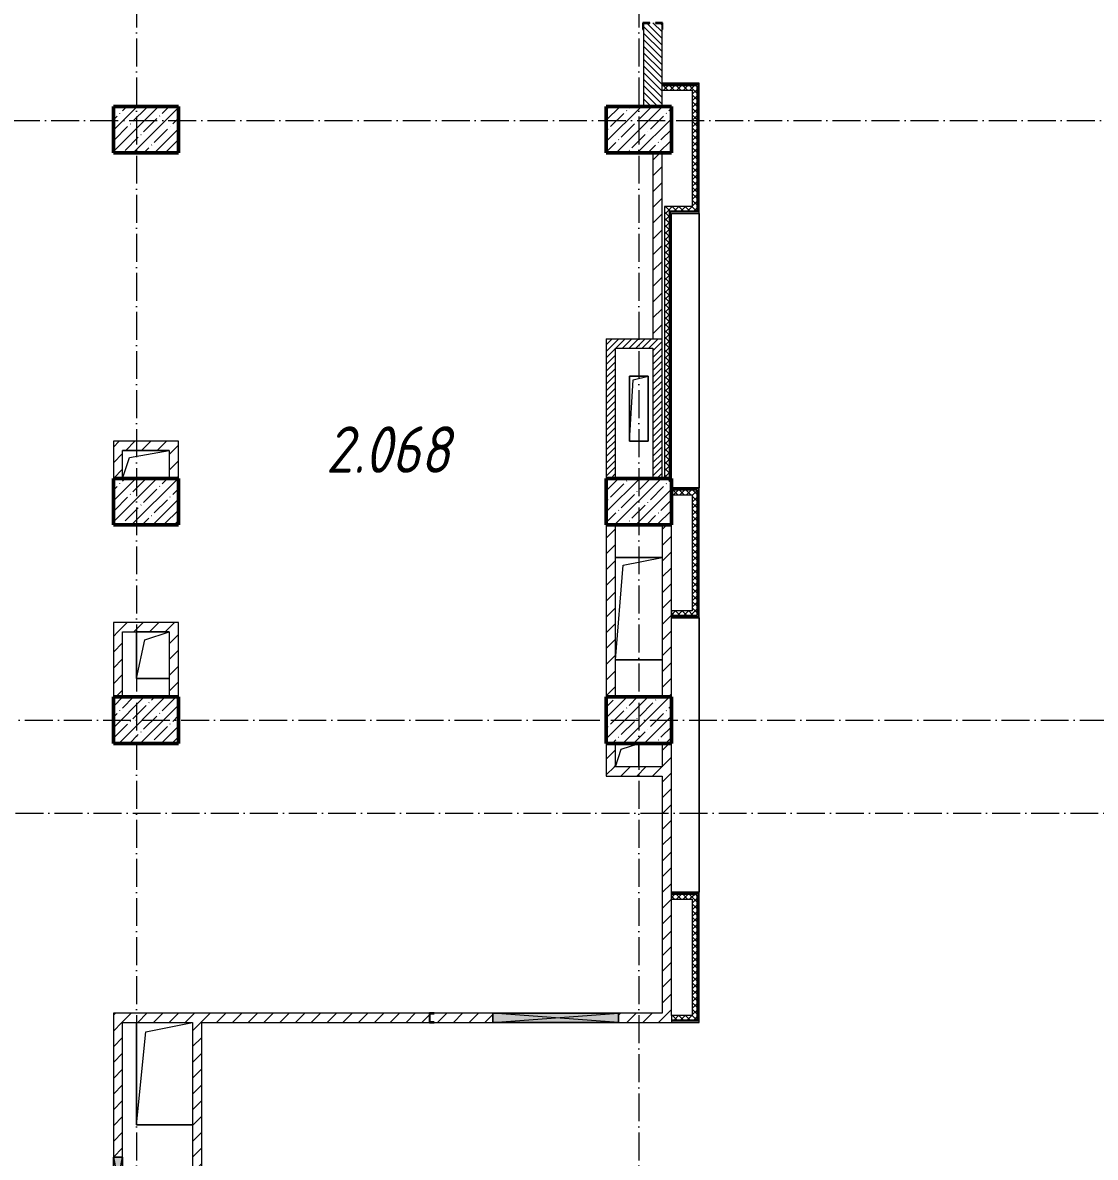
# Model space of a CAD drawing. Header units: millimetres. Extents: x -213536 to 1564669, y -45299 to 942238.
# Drawn here: x 60933 to 72467, y 529897 to 542097 of the extents above; entities that cross this region are included whole.
import ezdxf

# ---------------------------------------------------------------- set-up
doc = ezdxf.new("R2010")
doc.units = ezdxf.units.MM
doc.linetypes.add('50_200_ШТРИХ_1Т_ш5_п1_п1_', pattern=[700, 500, -100, 0, -100])
for name, color, linetype, lineweight in [('3.1) ЖБ окна 1.2 м', 102, 'Continuous', 30), ('A-DETL-GENF-OTLN', 7, 'Continuous', 9), ('A-FLOR-____-OTLN', 7, 'Continuous', 9), ('A-GENM-____-MCUT', 7, 'Continuous', 25), ('A-GENM-____-OTLN', 7, 'Continuous', 9), ('A-GENM-____-OTLN-1', 7, 'Continuous', 25), ('A-GLAZ-____-OTLN', 7, 'Continuous', 9), ('A-WALL-____-MCUT', 7, 'Continuous', 13), ('A-WALL-____-MCUT-1', 7, 'Continuous', 9), ('A-WALL-____-PATT-1', 7, 'Continuous', 9), ('A-WALL-FNSH-MCUT-1', 7, 'Continuous', 9), ('I-WALL-____-OTLN', 7, 'Continuous', 9), ('S-COLS-____-MCUT', 7, 'Continuous', 50), ('S-COLS-____-OTLN', 7, 'Continuous', 9), ('S-GRID-____-OTLN-1', 7, '50_200_ШТРИХ_1Т_ш5_п1_п1_', 9), ('Марки помещений', 7, 'Continuous', 9)]:
    doc.layers.add(name, color=color, linetype=linetype, lineweight=lineweight)
doc.layers.add('A-WALL-____-PATT-3', color=9, linetype='Continuous', lineweight=9, true_color=0x808080)
doc.styles.add('ISOCPEUR_I_2', font='isocpeui.ttf', dxfattribs={"width": 0.85, "height": 2.3})
pattern_1 = [(45, (-15591.66, 459015.94), (-84.85281, 84.85281), [])]
pattern_2 = [(45, (-15591.663, 459015.94), (-35.35534, 35.35534), [])]
pattern_3 = [(45, (-15591.663, 459015.94), (-35.35534, 35.35534), []), (135, (-15591.663, 459015.94), (-35.35534, -35.35534), [])]

# ---------------------------------------------------------------- blocks, each defined once
blk = doc.blocks.new('BSC_Колонна _Прямоугольная - 500х700-V135-АР1_План отверстий 2 этажа в осях 1-64_Ю-ЯЯ')
at = {"layer": 'S-COLS-____-OTLN'}
h = blk.add_hatch(dxfattribs=at)
h.set_pattern_fill('FP_148', color=256, style=0, pattern_type=2)
h.set_pattern_definition([(315, (-75581.04, 77850), (114.04925, 114.04925), []), (315, (-75581.04, 77735.95), (114.04925, 114.04925), [201.613, -40.323, 3.353, -36.97])])
h.paths.add_polyline_path([(-250, 350), (-250, -350), (250, -350), (250, 350)], flags=0)
at = {"layer": 'S-COLS-____-MCUT'}
for p, q in [((250, 350), (-250, 350)), ((-250, 350), (-250, -350)), ((250, -350), (250, 350)), ((-250, -350), (250, -350))]:
    blk.add_line(p, q, dxfattribs=at)
blk = doc.blocks.new('BSC_Колонна _Прямоугольная - 500х700-V136-АР1_План отверстий 2 этажа в осях 1-64_Ю-ЯЯ')
at = {"layer": 'S-COLS-____-OTLN'}
h = blk.add_hatch(dxfattribs=at)
h.set_pattern_fill('FP_149', color=256, style=0, pattern_type=2)
h.set_pattern_definition([(315, (-75581.04, 83150), (114.04925, 114.04925), []), (315, (-75581.04, 83035.95), (114.04925, 114.04925), [201.613, -40.323, 3.353, -36.97])])
h.paths.add_polyline_path([(-250, 350), (-250, -350), (250, -350), (250, 350)], flags=0)
at = {"layer": 'S-COLS-____-MCUT'}
for p, q in [((250, 350), (-250, 350)), ((-250, 350), (-250, -350)), ((250, -350), (250, 350)), ((-250, -350), (250, -350))]:
    blk.add_line(p, q, dxfattribs=at)
blk = doc.blocks.new('BSC_Колонна _Прямоугольная - 500х700-V138-АР1_План отверстий 2 этажа в осях 1-64_Ю-ЯЯ')
at = {"layer": 'S-COLS-____-OTLN'}
h = blk.add_hatch(dxfattribs=at)
h.set_pattern_fill('FP_151', color=256, style=0, pattern_type=2)
h.set_pattern_definition([(315, (-77931.04, 77850), (114.04925, 114.04925), []), (315, (-77931.04, 77735.95), (114.04925, 114.04925), [201.613, -40.323, 3.353, -36.97])])
h.paths.add_polyline_path([(-250, 350), (-250, -350), (250, -350), (250, 350)], flags=0)
at = {"layer": 'S-COLS-____-MCUT'}
for p, q in [((250, 350), (-250, 350)), ((-250, 350), (-250, -350)), ((250, -350), (250, 350)), ((-250, -350), (250, -350))]:
    blk.add_line(p, q, dxfattribs=at)
blk = doc.blocks.new('BSC_Колонна _Прямоугольная - 500х700-V139-АР1_План отверстий 2 этажа в осях 1-64_Ю-ЯЯ')
at = {"layer": 'S-COLS-____-OTLN'}
h = blk.add_hatch(dxfattribs=at)
h.set_pattern_fill('FP_152', color=256, style=0, pattern_type=2)
h.set_pattern_definition([(315, (-77931.04, 83150), (114.04925, 114.04925), []), (315, (-77931.04, 83035.95), (114.04925, 114.04925), [201.613, -40.323, 3.353, -36.97])])
h.paths.add_polyline_path([(-250, 350), (-250, -350), (250, -350), (250, 350)], flags=0)
at = {"layer": 'S-COLS-____-MCUT'}
for p, q in [((250, 350), (-250, 350)), ((-250, 350), (-250, -350)), ((250, -350), (250, 350)), ((-250, -350), (250, -350))]:
    blk.add_line(p, q, dxfattribs=at)
blk = doc.blocks.new('BSC_Колонна _Прямоугольная - 500х700-V141-АР1_План отверстий 2 этажа в осях 1-64_Ю-ЯЯ')
at = {"layer": 'S-COLS-____-OTLN'}
h = blk.add_hatch(dxfattribs=at)
h.set_pattern_fill('FP_154', color=256, style=0, pattern_type=2)
h.set_pattern_definition([(315, (-81931.04, 77850), (114.04925, 114.04925), []), (315, (-81931.04, 77735.95), (114.04925, 114.04925), [201.613, -40.323, 3.353, -36.97])])
h.paths.add_polyline_path([(-250, 350), (-250, -350), (250, -350), (250, 350)], flags=0)
at = {"layer": 'S-COLS-____-MCUT'}
for p, q in [((250, 350), (-250, 350)), ((-250, 350), (-250, -350)), ((250, -350), (250, 350)), ((-250, -350), (250, -350))]:
    blk.add_line(p, q, dxfattribs=at)
blk = doc.blocks.new('BSC_Колонна _Прямоугольная - 500х700-V142-АР1_План отверстий 2 этажа в осях 1-64_Ю-ЯЯ')
at = {"layer": 'S-COLS-____-OTLN'}
h = blk.add_hatch(dxfattribs=at)
h.set_pattern_fill('FP_155', color=256, style=0, pattern_type=2)
h.set_pattern_definition([(315, (-81931.04, 83150), (114.04925, 114.04925), []), (315, (-81931.04, 83035.95), (114.04925, 114.04925), [201.613, -40.323, 3.353, -36.97])])
h.paths.add_polyline_path([(-250, 350), (-250, -350), (250, -350), (250, 350)], flags=0)
at = {"layer": 'S-COLS-____-MCUT'}
for p, q in [((250, 350), (-250, 350)), ((-250, 350), (-250, -350)), ((250, -350), (250, 350)), ((-250, -350), (250, -350))]:
    blk.add_line(p, q, dxfattribs=at)
blk = doc.blocks.new('154_Фахверк_СКБ_Швеллер - Тип_100_3960-28318856-АР1_План отверстий 2 этажа в осях 1-64_Ю-ЯЯ')
at = {"layer": 'A-GENM-____-MCUT'}
for p, q in [((175, 50), (125, 50)), ((125, 50), (125, -50)), ((128, 47), (175, 47)), ((128, -47), (128, 47)), ((175, 47), (175, 50)), ((125, -50), (175, -50)), ((175, -47), (128, -47)), ((175, -50), (175, -47))]:
    blk.add_line(p, q, dxfattribs=at)
blk = doc.blocks.new('154_Стойка_СКБ_Уголок - СМ-2480_200-28346303-АР1_План отверстий 2 этажа в осях 1-64_Ю-ЯЯ')
at = {"layer": 'A-GENM-____-MCUT'}
for p, q in [((125, 156), (125, 81)), ((200, 156), (125, 156)), ((131, 81), (131, 150)), ((131, 150), (200, 150)), ((200, 150), (200, 156)), ((125, 81), (131, 81)), ((131, 19), (125, 19)), ((125, 19), (125, -56)), ((131, -50), (131, 19)), ((125, -56), (200, -56)), ((200, -50), (131, -50)), ((200, -56), (200, -50))]:
    blk.add_line(p, q, dxfattribs=at)
blk = doc.blocks.new('AR_Отверстие прямоугольное _в плите_ - AR_Отверстие прямоугольное _в плите_-30459388-АР1_План отверстий 2 этажа в осях 1-64_Ю-ЯЯ')
at = {"layer": 'A-GENM-____-OTLN'}
for p, q in [((100, 350), (-100, 350)), ((-100, 350), (-100, -350)), ((-100, -350), (-60, 310)), ((-60, 310), (100, 350)), ((100, -350), (100, 350)), ((-100, -350), (100, -350))]:
    blk.add_line(p, q, dxfattribs=at)
blk = doc.blocks.new('AR_Отверстие прямоугольное _в плите_ - AR_Отверстие прямоугольное _в плите_-30552540-АР1_План отверстий 2 этажа в осях 1-64_Ю-ЯЯ')
at = {"layer": 'A-GENM-____-OTLN'}
for p, q in [((175, 250), (-175, 250)), ((-175, 250), (-175, -250)), ((-87, 163), (175, 250)), ((-175, -250), (-87, 163)), ((-175, -250), (175, -250))]:
    blk.add_line(p, q, dxfattribs=at)
blk = doc.blocks.new('AR_Отверстие прямоугольное _в плите_ - AR_Отверстие прямоугольное _в плите_-V181-АР1_План отверстий 2 этажа в осях 1-64_Ю-ЯЯ')
at = {"layer": 'A-GENM-____-OTLN'}
for p, q in [((-300, 550), (-300, -550)), ((-200, 450), (300, 550)), ((-300, -550), (-200, 450)), ((-300, -550), (300, -550))]:
    blk.add_line(p, q, dxfattribs=at)
blk = doc.blocks.new('AR_Отверстие прямоугольное _в плите_ - AR_Отверстие прямоугольное _в плите_-V182-АР1_План отверстий 2 этажа в осях 1-64_Ю-ЯЯ')
at = {"layer": 'A-GENM-____-OTLN'}
for p, q in [((-63, 63), (125, 125)), ((125, -125), (125, 125)), ((-125, -125), (-63, 63))]:
    blk.add_line(p, q, dxfattribs=at)
blk = doc.blocks.new('AR_Отверстие прямоугольное _в плите_ - AR_Отверстие прямоугольное _в плите_-30459267-АР1_План отверстий 2 этажа в осях 1-64_Ю-ЯЯ')
at = {"layer": 'A-GENM-____-OTLN'}
for p, q in [((250, 150), (-250, 150)), ((-175, 75), (250, 150)), ((-250, -150), (-175, 75))]:
    blk.add_line(p, q, dxfattribs=at)
blk = doc.blocks.new('AR_Отверстие прямоугольное _в плите_ - AR_Отверстие прямоугольное _в плите_-30552711-АР1_План отверстий 2 этажа в осях 1-64_Ю-ЯЯ')
at = {"layer": 'A-GENM-____-OTLN'}
for p, q in [((250, 550), (-250, 550)), ((-167, 467), (250, 550)), ((-250, -550), (-167, 467)), ((-250, -550), (250, -550))]:
    blk.add_line(p, q, dxfattribs=at)
blk = doc.blocks.new('AR_Отверстие прямоугольное _в стене__БезПР - AR_Отверстие прямоугольное _в стене__БезПР-36789012-АР1_План отверстий 2 этажа в осях 1-64_Ю-ЯЯ')
at = {"layer": 'A-GLAZ-____-OTLN'}
blk.add_hatch(color=256, dxfattribs=at).paths.add_polyline_path([(675, 50), (-675, 50), (-675, -50), (675, -50)], flags=0)
at = {"layer": 'A-DETL-GENF-OTLN'}
for p, q in [((-675, -50), (-675, 50)), ((-675, 50), (675, 50)), ((675, 50), (-675, -50)), ((-675, 50), (675, -50)), ((675, 50), (-675, 50)), ((-675, 50), (-675, -50)), ((675, 50), (675, -50)), ((675, -50), (675, 50)), ((675, -50), (-675, -50)), ((-675, -50), (675, -50))]:
    blk.add_line(p, q, dxfattribs=at)
at = {"layer": 'A-GLAZ-____-OTLN'}
blk.add_line((675, 50), (-675, 50), dxfattribs=at)
blk = doc.blocks.new('AR_Отверстие прямоугольное _в стене__БезПР - AR_Отверстие прямоугольное _в стене__БезПР-36427725-АР1_План отверстий 2 этажа в осях 1-64_Ю-ЯЯ')
at = {"layer": 'A-GLAZ-____-OTLN'}
blk.add_hatch(color=256, dxfattribs=at).paths.add_polyline_path([(-250, 50), (-250, -50), (250, -50), (250, 50)], flags=0)
at = {"layer": 'A-DETL-GENF-OTLN'}
for p, q in [((-250, -50), (-250, 50)), ((-250, 50), (250, 50)), ((250, 50), (-250, -50)), ((-250, 50), (250, -50)), ((250, 50), (-250, 50)), ((-250, 50), (-250, -50)), ((250, 50), (250, -50)), ((250, -50), (250, 50)), ((250, -50), (-250, -50)), ((-250, -50), (250, -50))]:
    blk.add_line(p, q, dxfattribs=at)
at = {"layer": 'A-GLAZ-____-OTLN'}
blk.add_line((250, 50), (-250, 50), dxfattribs=at)
blk = doc.blocks.new('2этаж')
at = {"layer": 'S-GRID-____-OTLN-1', "color": 251, "ltscale": 0.6, "true_color": 0x636466}
for p, q in [((62158.3, 549908.8), (62158.3, 498997)), ((67558.3, 549908.8), (67558.3, 498997)), ((-20260.4, 541047), (88482.7, 541047)), ((33650.4, 534597), (88482.7, 534597)), ((18845.8, 533597), (88482.7, 533597))]:
    blk.add_line(p, q, dxfattribs=at)

msp = doc.modelspace()

# ---------------------------------------------------------------- hatches: boundary and pattern name
at = {"layer": 'A-WALL-____-PATT-1'}
h = msp.add_hatch(dxfattribs=at)
h.set_pattern_fill('FP_6', color=256, style=0, pattern_type=2)
h.set_pattern_definition([(135, (-15591.663, 459015.94), (-35.35534, -35.35534), [])])
h.paths.add_polyline_path([(67608.3, 541197), (67808.3, 541197), (67808.3, 542091), (67739.3, 542091), (67739.3, 542097), (67677.3, 542097), (67677.3, 542091), (67608.3, 542091), (67608.3, 541891)], flags=0)
h.paths.add_polyline_path([(67677.3, 543797), (67739.3, 543797), (67739.3, 543803), (67808.3, 543803), (67808.3, 544197), (67608.3, 544197), (67608.3, 543803), (67677.3, 543803)], flags=0)
h = msp.add_hatch(dxfattribs=at)
h.set_pattern_fill('FP_4', color=256, style=0, pattern_type=2)
h.set_pattern_definition(pattern_1)
h.paths.add_polyline_path([(67808.3, 538697), (67808.3, 540697), (67708.3, 540697), (67708.3, 538697)], flags=0)
h = msp.add_hatch(dxfattribs=at)
h.set_pattern_fill('FP_5', color=256, style=0, pattern_type=2)
h.set_pattern_definition(pattern_2)
h.paths.add_polyline_path([(67708.3, 538597), (67808.3, 538597), (67808.3, 538697), (67208.3, 538697), (67208.3, 538597), (67465.7, 538597)], flags=0)
h = msp.add_hatch(dxfattribs=at)
h.set_pattern_fill('FP_5', color=256, style=0, pattern_type=2)
h.set_pattern_definition(pattern_2)
h.paths.add_polyline_path([(67308.3, 537197), (67308.3, 538597), (67208.3, 538597), (67208.3, 537197)], flags=0)
h = msp.add_hatch(dxfattribs=at)
h.set_pattern_fill('FP_5', color=256, style=0, pattern_type=2)
h.set_pattern_definition(pattern_2)
h.paths.add_polyline_path([(67808.3, 537197), (67808.3, 538597), (67708.3, 538597), (67708.3, 537197)], flags=0)
h = msp.add_hatch(dxfattribs=at)
h.set_pattern_fill('FP_4', color=256, style=0, pattern_type=2)
h.set_pattern_definition(pattern_1)
h.paths.add_polyline_path([(62508.3, 537497), (62508.3, 537597), (61908.3, 537597), (61908.3, 537497), (62163.2, 537497)], flags=0)
h = msp.add_hatch(dxfattribs=at)
h.set_pattern_fill('FP_4', color=256, style=0, pattern_type=2)
h.set_pattern_definition(pattern_1)
h.paths.add_polyline_path([(62608.2, 537197), (62608.3, 537197), (62608.3, 537597), (62508.3, 537597), (62508.3, 537197)], flags=0)
h = msp.add_hatch(dxfattribs=at)
h.set_pattern_fill('FP_4', color=256, style=0, pattern_type=2)
h.set_pattern_definition(pattern_1)
h.paths.add_polyline_path([(62008.3, 537197), (62008.3, 537497), (61908.3, 537497), (61908.3, 537197)], flags=0)
h = msp.add_hatch(dxfattribs=at)
h.set_pattern_fill('FP_4', color=256, style=0, pattern_type=2)
h.set_pattern_definition(pattern_1)
h.paths.add_polyline_path([(67308.3, 534847), (67308.3, 536697), (67208.3, 536697), (67208.3, 534847)], flags=0)
h = msp.add_hatch(dxfattribs=at)
h.set_pattern_fill('FP_4', color=256, style=0, pattern_type=2)
h.set_pattern_definition(pattern_1)
h.paths.add_polyline_path([(67908.3, 534847), (67908.3, 536697), (67808.3, 536697), (67808.3, 534847)], flags=0)
h = msp.add_hatch(dxfattribs=at)
h.set_pattern_fill('FP_4', color=256, style=0, pattern_type=2)
h.set_pattern_definition(pattern_1)
h.paths.add_polyline_path([(62508.3, 535547), (62508.3, 535647), (61908.3, 535647), (61908.3, 535547), (62163.2, 535547)], flags=0)
h = msp.add_hatch(dxfattribs=at)
h.set_pattern_fill('FP_4', color=256, style=0, pattern_type=2)
h.set_pattern_definition(pattern_1)
h.paths.add_polyline_path([(62608.3, 534847), (62608.3, 534847), (62608.3, 535647), (62508.3, 535647), (62508.3, 534847)], flags=0)
h = msp.add_hatch(dxfattribs=at)
h.set_pattern_fill('FP_4', color=256, style=0, pattern_type=2)
h.set_pattern_definition(pattern_1)
h.paths.add_polyline_path([(62008.3, 534847), (62008.3, 535547), (61908.3, 535547), (61908.3, 534847)], flags=0)
h = msp.add_hatch(dxfattribs=at)
h.set_pattern_fill('FP_4', color=256, style=0, pattern_type=2)
h.set_pattern_definition(pattern_1)
h.paths.add_polyline_path([(67308.3, 534097), (67308.3, 534347), (67208.3, 534347), (67208.3, 534097)], flags=0)
h = msp.add_hatch(dxfattribs=at)
h.set_pattern_fill('FP_4', color=256, style=0, pattern_type=2)
h.set_pattern_definition(pattern_1)
h.paths.add_polyline_path([(67808.3, 531347), (67908.3, 531347), (67908.3, 534347), (67808.3, 534347), (67808.3, 531447)], flags=0)
h = msp.add_hatch(dxfattribs=at)
h.set_pattern_fill('FP_4', color=256, style=0, pattern_type=2)
h.set_pattern_definition(pattern_1)
h.paths.add_polyline_path([(67808.3, 533997), (67808.3, 534097), (67208.3, 534097), (67208.3, 533997), (67465.7, 533997)], flags=0)
h = msp.add_hatch(dxfattribs=at)
h.set_pattern_fill('FP_4', color=256, style=0, pattern_type=2)
h.set_pattern_definition(pattern_1)
h.paths.add_polyline_path([(67808.3, 531347), (67808.3, 531447), (67338.3, 531447), (67338.3, 531347), (67465.7, 531347)], flags=0)
h.paths.add_polyline_path([(61908.3, 531347), (65308.3, 531347), (65308.3, 531447), (61908.3, 531447)], flags=0)
h.paths.add_polyline_path([(65988.3, 531347), (65988.3, 531447), (65358.3, 531447), (65358.3, 531444), (65311.3, 531444), (65311.3, 531350), (65358.3, 531350), (65358.3, 531347), (65698.2, 531347)], flags=0)
h = msp.add_hatch(dxfattribs=at)
h.set_pattern_fill('FP_4', color=256, style=0, pattern_type=2)
h.set_pattern_definition(pattern_1)
h.paths.add_polyline_path([(61908.3, 529897), (62008.3, 529897), (62008.3, 531347), (61908.3, 531347)], flags=0)
h = msp.add_hatch(dxfattribs=at)
h.set_pattern_fill('FP_4', color=256, style=0, pattern_type=2)
h.set_pattern_definition(pattern_1)
h.paths.add_polyline_path([(62858.3, 528897), (62858.3, 531347), (62758.3, 531347), (62758.3, 528897)], flags=0)
at = {"layer": 'A-WALL-____-PATT-3'}
h = msp.add_hatch(dxfattribs=at)
h.set_pattern_fill('FP_7', color=256, style=0, pattern_type=2)
h.set_pattern_definition(pattern_3)
h.paths.add_polyline_path([(67808.3, 541372), (68133.3, 541372), (68133.3, 541422), (67808.3, 541422)], flags=0)
h = msp.add_hatch(dxfattribs=at)
h.set_pattern_fill('FP_7', color=256, style=0, pattern_type=2)
h.set_pattern_definition(pattern_3)
h.paths.add_polyline_path([(68183.3, 531422), (68183.3, 532722), (68133.3, 532722), (68133.3, 531422)], flags=0)
h.paths.add_polyline_path([(68133.3, 535722), (68183.3, 535722), (68183.3, 537072), (68133.3, 537072), (68133.3, 535772)], flags=0)
h.paths.add_polyline_path([(68183.3, 540072), (68183.3, 541422), (68133.3, 541422), (68133.3, 540072)], flags=0)
h = msp.add_hatch(dxfattribs=at)
h.set_pattern_fill('FP_7', color=256, style=0, pattern_type=2)
h.set_pattern_definition(pattern_3)
h.paths.add_polyline_path([(68133.3, 540072), (68133.3, 540122), (67833.3, 540122), (67833.3, 540072), (67883.3, 540072)], flags=0)
h = msp.add_hatch(dxfattribs=at)
h.set_pattern_fill('FP_7', color=256, style=0, pattern_type=2)
h.set_pattern_definition(pattern_3)
h.paths.add_polyline_path([(67883.3, 537197), (67883.3, 540072), (67833.3, 540072), (67833.3, 537197)], flags=0)
h = msp.add_hatch(dxfattribs=at)
h.set_pattern_fill('FP_7', color=256, style=0, pattern_type=2)
h.set_pattern_definition(pattern_3)
h.paths.add_polyline_path([(68133.3, 537022), (68133.3, 537072), (67908.3, 537072), (67908.3, 537022)], flags=0)
h = msp.add_hatch(dxfattribs=at)
h.set_pattern_fill('FP_7', color=256, style=0, pattern_type=2)
h.set_pattern_definition(pattern_3)
h.paths.add_polyline_path([(68133.3, 535722), (68133.3, 535772), (67908.3, 535772), (67908.3, 535722)], flags=0)
h = msp.add_hatch(dxfattribs=at)
h.set_pattern_fill('FP_7', color=256, style=0, pattern_type=2)
h.set_pattern_definition(pattern_3)
h.paths.add_polyline_path([(68133.3, 532672), (68133.3, 532722), (67908.3, 532722), (67908.3, 532672)], flags=0)
h = msp.add_hatch(dxfattribs=at)
h.set_pattern_fill('FP_7', color=256, style=0, pattern_type=2)
h.set_pattern_definition(pattern_3)
h.paths.add_polyline_path([(68183.3, 531372), (68183.3, 531422), (67908.3, 531422), (67908.3, 531372)], flags=0)

# ---------------------------------------------------------------- linework, layer by layer
at = {"layer": 'A-FLOR-____-OTLN'}
for p, q in [((68207.3, 537097), (68207.3, 540047)), ((67458.3, 538296.6), (67658.3, 538296.6)), ((67458.3, 537596.6), (67458.3, 538296.6)), ((67658.3, 538296.6), (67658.3, 537596.6)), ((67658.3, 537596.6), (67458.3, 537596.6)), ((62008.3, 537496.6), (62508.3, 537496.6)), ((67308.3, 536347), (67808.3, 536347)), ((68207.3, 532747), (68207.3, 535697)), ((62158.3, 535546.6), (62508.3, 535546.6)), ((62158.3, 535046.6), (62158.3, 535546.6)), ((67808.3, 535247), (67308.3, 535247)), ((62508.3, 535046.6), (62158.3, 535046.6)), ((67558.3, 534347), (67558.3, 534097)), ((62158.3, 530247), (62158.3, 531347)), ((62758.3, 530247), (62158.3, 530247))]:
    msp.add_line(p, q, dxfattribs=at)
at = {"layer": 'A-WALL-____-MCUT'}
for p, q in [((67608.3, 542022), (67608.3, 541197)), ((67808.3, 541197), (67808.3, 542022)), ((67808.3, 541422), (68183.3, 541422)), ((67808.3, 541372), (68133.3, 541372)), ((68133.3, 541372), (68133.3, 540122)), ((68183.3, 541422), (68183.3, 540072)), ((67833.3, 540122), (67833.3, 537197)), ((68133.3, 540122), (67833.3, 540122)), ((67883.3, 540072), (67883.3, 537197)), ((68183.3, 540072), (67883.3, 540072)), ((68183.3, 537072), (67908.3, 537072)), ((68183.3, 537072), (68183.3, 535722)), ((67908.3, 537022), (68133.3, 537022)), ((68133.3, 537022), (68133.3, 535772)), ((68133.3, 535772), (67908.3, 535772)), ((67908.3, 535772), (67908.3, 535722)), ((68183.3, 535722), (67908.3, 535722)), ((67908.3, 532722), (67908.3, 532672)), ((68183.3, 532722), (67908.3, 532722)), ((67908.3, 532672), (68133.3, 532672)), ((68133.3, 532672), (68133.3, 531422)), ((68183.3, 532722), (68183.3, 531372)), ((68133.3, 531422), (67908.3, 531422)), ((67908.3, 531422), (67908.3, 531372)), ((68183.3, 531372), (67908.3, 531372))]:
    msp.add_line(p, q, dxfattribs=at)
at = {"layer": 'A-WALL-____-MCUT-1'}
for p, q in [((67808.3, 541434.5), (68195.8, 541434.5)), ((68195.8, 541434.5), (68195.8, 540059.5)), ((67895.8, 540059.5), (67895.8, 537197)), ((68195.8, 540059.5), (67895.8, 540059.5)), ((68195.8, 537084.5), (67908.3, 537084.5)), ((68195.8, 537084.5), (68195.8, 535709.5)), ((68195.8, 535709.5), (67908.3, 535709.5)), ((68195.8, 532734.5), (67908.3, 532734.5)), ((68195.8, 532734.5), (68195.8, 531359.5)), ((68195.8, 531359.5), (67908.3, 531359.5))]:
    msp.add_line(p, q, dxfattribs=at)
at = {"layer": 'A-WALL-FNSH-MCUT-1'}
for p, q in [((68208.3, 541447), (67808.3, 541447)), ((68208.3, 540047), (68208.3, 541447)), ((67708.3, 540697), (67708.3, 538697)), ((67808.3, 537197), (67808.3, 540697)), ((67908.3, 537197), (67908.3, 540047)), ((67908.3, 540047), (68208.3, 540047)), ((67208.3, 538697), (67208.3, 537197)), ((67208.3, 538697), (67808.3, 538697)), ((67308.3, 538597), (67708.3, 538597)), ((67308.3, 537197), (67308.3, 538597)), ((67708.3, 538597), (67708.3, 537197)), ((62608.3, 537597), (61908.3, 537597)), ((61908.3, 537597), (61908.3, 537197)), ((62608.3, 537197), (62608.3, 537597)), ((62008.3, 537497), (62508.3, 537497)), ((62008.3, 537197), (62008.3, 537497)), ((62508.3, 537497), (62508.3, 537197)), ((68208.3, 537097), (67908.3, 537097)), ((68208.3, 535697), (68208.3, 537097)), ((67208.3, 536697), (67208.3, 534847)), ((67308.3, 534847), (67308.3, 536697)), ((67808.3, 536697), (67808.3, 534847)), ((67908.3, 534847), (67908.3, 536697)), ((67908.3, 535722), (67908.3, 535697)), ((62608.3, 535647), (61908.3, 535647)), ((61908.3, 535647), (61908.3, 534847)), ((62608.3, 534847), (62608.3, 535647)), ((67908.3, 535697), (68208.3, 535697)), ((62008.3, 535547), (62508.3, 535547)), ((62008.3, 534847), (62008.3, 535547)), ((62508.3, 535547), (62508.3, 534847)), ((67208.3, 534347), (67208.3, 533997)), ((67308.3, 534097), (67308.3, 534347)), ((67808.3, 534347), (67808.3, 534097)), ((67908.3, 531422), (67908.3, 534347)), ((67208.3, 533997), (67808.3, 533997)), ((67808.3, 534097), (67308.3, 534097)), ((67808.3, 533997), (67808.3, 531447)), ((68208.3, 532747), (67908.3, 532747)), ((68208.3, 531347), (68208.3, 532747)), ((65308.3, 531447), (61908.3, 531447)), ((61908.3, 531447), (61908.3, 529897)), ((65988.3, 531447), (65358.3, 531447)), ((67808.3, 531447), (67338.3, 531447)), ((62008.3, 531347), (62758.3, 531347)), ((62008.3, 529897), (62008.3, 531347)), ((62758.3, 531347), (62758.3, 528997)), ((62858.3, 528897), (62858.3, 531347)), ((62858.3, 531347), (65308.3, 531347)), ((65358.3, 531347), (65988.3, 531347)), ((67338.3, 531347), (68208.3, 531347)), ((67908.3, 531372), (67908.3, 531347))]:
    msp.add_line(p, q, dxfattribs=at)
at = {"layer": 'I-WALL-____-OTLN'}
for p, q in [((68208.3, 540047), (68208.3, 537097)), ((68208.3, 535697), (68208.3, 532747))]:
    msp.add_line(p, q, dxfattribs=at)

# ---------------------------------------------------------------- block references
at = {"layer": '3.1) ЖБ окна 1.2 м'}
msp.add_blockref('2этаж', (0, 0), dxfattribs=at)
at = {"layer": 'A-GENM-____-OTLN'}
for name, p in [('AR_Отверстие прямоугольное _в плите_ - AR_Отверстие прямоугольное _в плите_-30459388-АР1_План отверстий 2 этажа в осях 1-64_Ю-ЯЯ', (67558.3, 537946.6)), ('AR_Отверстие прямоугольное _в плите_ - AR_Отверстие прямоугольное _в плите_-30459267-АР1_План отверстий 2 этажа в осях 1-64_Ю-ЯЯ', (62258.3, 537346.6)), ('AR_Отверстие прямоугольное _в плите_ - AR_Отверстие прямоугольное _в плите_-30552711-АР1_План отверстий 2 этажа в осях 1-64_Ю-ЯЯ', (67558.3, 535797)), ('AR_Отверстие прямоугольное _в плите_ - AR_Отверстие прямоугольное _в плите_-30552540-АР1_План отверстий 2 этажа в осях 1-64_Ю-ЯЯ', (62333.3, 535296.6)), ('AR_Отверстие прямоугольное _в плите_ - AR_Отверстие прямоугольное _в плите_-V182-АР1_План отверстий 2 этажа в осях 1-64_Ю-ЯЯ', (67433.3, 534222)), ('AR_Отверстие прямоугольное _в плите_ - AR_Отверстие прямоугольное _в плите_-V181-АР1_План отверстий 2 этажа в осях 1-64_Ю-ЯЯ', (62458.3, 530797))]:
    msp.add_blockref(name, p, dxfattribs=at)
at = {"layer": 'A-GENM-____-OTLN-1', "rotation": 269.9999999999999}
msp.add_blockref('154_Стойка_СКБ_Уголок - СМ-2480_200-28346303-АР1_План отверстий 2 этажа в осях 1-64_Ю-ЯЯ', (67658.3, 542222), dxfattribs=at)
at = {"layer": 'A-GENM-____-OTLN-1'}
msp.add_blockref('154_Фахверк_СКБ_Швеллер - Тип_100_3960-28318856-АР1_План отверстий 2 этажа в осях 1-64_Ю-ЯЯ', (65183.3, 531397), dxfattribs=at)
at = {"layer": 'A-GLAZ-____-OTLN'}
for name, p, rotation in [('AR_Отверстие прямоугольное _в стене__БезПР - AR_Отверстие прямоугольное _в стене__БезПР-36789012-АР1_План отверстий 2 этажа в осях 1-64_Ю-ЯЯ', (66663.3, 531397), 180), ('AR_Отверстие прямоугольное _в стене__БезПР - AR_Отверстие прямоугольное _в стене__БезПР-36427725-АР1_План отверстий 2 этажа в осях 1-64_Ю-ЯЯ', (61958.3, 529647), 90.00000000000058)]:
    msp.add_blockref(name, p, dxfattribs=dict(at, rotation=rotation))
at = {"layer": 'S-COLS-____-OTLN', "rotation": 89.9999999999999}
for name, p in [('BSC_Колонна _Прямоугольная - 500х700-V141-АР1_План отверстий 2 этажа в осях 1-64_Ю-ЯЯ', (62258.3, 540947)), ('BSC_Колонна _Прямоугольная - 500х700-V142-АР1_План отверстий 2 этажа в осях 1-64_Ю-ЯЯ', (67558.3, 540947)), ('BSC_Колонна _Прямоугольная - 500х700-V138-АР1_План отверстий 2 этажа в осях 1-64_Ю-ЯЯ', (62258.3, 536947)), ('BSC_Колонна _Прямоугольная - 500х700-V139-АР1_План отверстий 2 этажа в осях 1-64_Ю-ЯЯ', (67558.3, 536947)), ('BSC_Колонна _Прямоугольная - 500х700-V135-АР1_План отверстий 2 этажа в осях 1-64_Ю-ЯЯ', (62258.3, 534597)), ('BSC_Колонна _Прямоугольная - 500х700-V136-АР1_План отверстий 2 этажа в осях 1-64_Ю-ЯЯ', (67558.3, 534597))]:
    msp.add_blockref(name, p, dxfattribs=at)

# ---------------------------------------------------------------- texts
at = {"layer": 'Марки помещений', "insert": (64193.4, 537756.9), "char_height": 500, "width": 785.654, "attachment_point": 1, "style": 'ISOCPEUR_I_2'}
msp.add_mtext('2.068', dxfattribs=at)

doc.saveas('drawing.dxf')
